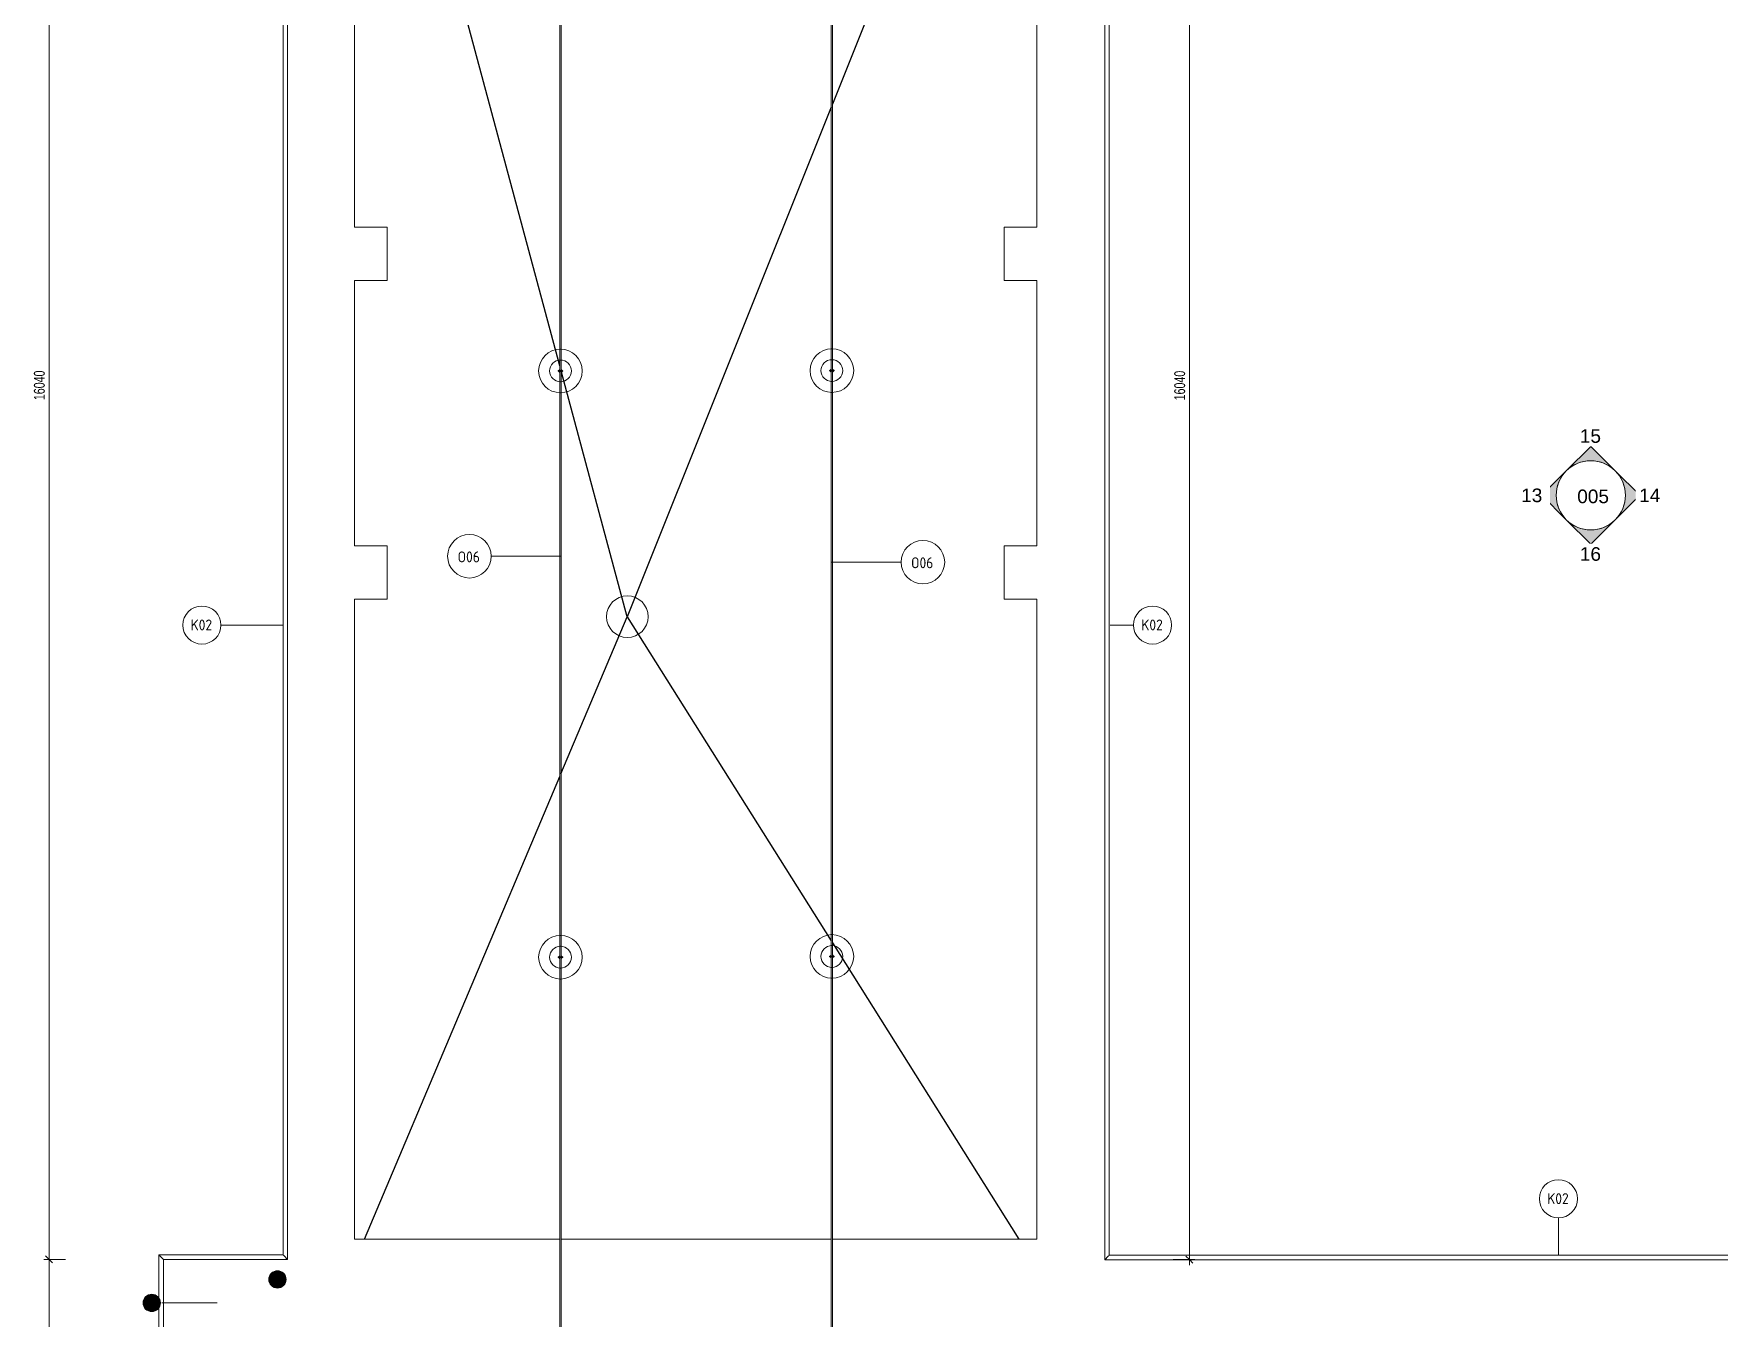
# Model space of a CAD drawing. Header units: millimetres. Extents: x -2854 to 232784, y -45352 to 20466.
# Drawn here: x -2854 to 12609, y -16473 to -4683 of the extents above; entities that cross this region are included whole.
import ezdxf

# ---------------------------------------------------------------- set-up
doc = ezdxf.new("R2010")
doc.units = ezdxf.units.MM
for name, color, linetype, lineweight in [('A-ANNO-DIMS', 211, 'Continuous', 9), ('A-ANNO-DIMS-50', 211, 'Continuous', 9), ('A-FLOR-HRAL', 11, 'Continuous', 13), ('A-FLOR-HRAL-IDEN', 2, 'Continuous', 9), ('A-ROOF', 132, 'Continuous', 13), ('A-ROOF-IDEN', 132, 'Continuous', 9), ('A-ROOF-OTLN', 132, 'Continuous', 13), ('E-POWR-CNDT', 130, 'Continuous', 13), ('E-POWR-DROP', 130, 'Continuous', 13), ('G-ANNO-SYMB', 111, 'Continuous', 9), ('P-SANR-FIXT', 6, 'Continuous', 13)]:
    doc.layers.add(name, color=color, linetype=linetype, lineweight=lineweight)
doc.styles.add('Arial', font='arial.ttf', dxfattribs={"height": 125})
doc.styles.add('Arial_1', font='arial.ttf', dxfattribs={"width": 0.7, "height": 100})
doc.styles.add('ISOCPEUR', font='isocpeur.ttf', dxfattribs={"width": 0.9, "height": 100})
doc.dimstyles.new('Vnitřní_-_průhledné', dxfattribs={"dimscale": 304.8, "dimtxt": 102.02594, "dimasz": 0.213255, "dimexe": 0.164042, "dimexo": 0.0625, "dimgap": 0.032808, "dimtad": 1, "dimdec": 0, "dimrnd": 5, "dimzin": 0, "dimdsep": 46, "dimtxsty": 'Arial_1', "dimblk1": 'OBLIQUE', "dimblk2": 'OBLIQUE', "dimsah": 1, "dimcen": 0.09, "dimdle": 0.164042, "dimazin": 0, "dimtfac": 1, "dimtdec": 4, "dimtix": 1, "dimtmove": 0, "dimatfit": 3, "dimfxl": 0.492126, "dimfxlon": 1, "dimtvp": 1, "dimtolj": 1, "dimtzin": 0, "dimarcsym": 2})

# ---------------------------------------------------------------- blocks, each defined once
blk = doc.blocks.new('Zábradlí - Záchytný systém kotva-V40-2NP_NÁVRH A')
at = {"layer": 'A-FLOR-HRAL', "flags": 128}
for points in [[(-17, -4), (-17, -4), (-17, -4), (-17, -4), (-18, -4), (-18, -4), (-18, -4), (-18, -4), (-18, -4), (-18, -4), (-19, -4), (-19, -4), (-19, -4), (-19, -3), (-19, -3), (-19, -3), (-19, -3), (-19, -3), (-20, -3), (-20, -3), (-20, -3), (-20, -3), (-20, -3), (-20, -2), (-20, -2), (-20, -2), (-20, -2), (-21, -2), (-21, -2), (-21, -2), (-21, -1), (-21, -1), (-21, -1), (-21, -1), (-21, -1), (-21, -1), (-21, -1), (-21, 0), (-21, 0), (-21, 0), (-21, 0), (-21, 0), (-21, 0), (-21, 1), (-21, 1), (-21, 1), (-21, 1), (-21, 1), (-21, 1), (-21, 2), (-21, 2), (-21, 2), (-20, 2), (-20, 2), (-20, 2), (-20, 2), (-20, 2), (-20, 3), (-20, 3), (-20, 3), (-20, 3), (-20, 3), (-19, 3), (-19, 3), (-19, 3), (-19, 3), (-19, 4), (-19, 4), (-19, 4), (-18, 4), (-18, 4), (-18, 4), (-18, 4), (-18, 4), (-18, 4), (-18, 4), (-17, 4), (-17, 4), (-17, 4), (-17, 4)], [(-17, 4), (-17, 4), (-17, 4), (-17, 4), (-17, 4), (-17, 4), (-16, 4), (-16, 4), (-16, 4), (-16, 4), (-16, 4), (-15, 4), (-15, 4), (-15, 4), (-14, 4), (-14, 4)], [(11, 4), (10, 4), (10, 4), (9, 4), (8, 4), (8, 4), (7, 4), (7, 4), (6, 4), (5, 4), (5, 4), (4, 4), (3, 4), (3, 4), (2, 4), (1, 4), (1, 4), (0, 4), (-1, 4), (-1, 4), (-2, 4), (-3, 4), (-3, 4), (-4, 4), (-5, 4), (-5, 4), (-6, 4), (-6, 4), (-7, 4), (-8, 4), (-8, 4), (-9, 4), (-9, 4), (-10, 4), (-11, 4), (-11, 4), (-12, 4), (-12, 4), (-13, 4), (-13, 4), (-13, 4), (-14, 4), (-14, 4), (-15, 4), (-15, 4), (-15, 4), (-15, 4), (-16, 4), (-16, 4), (-16, 4), (-16, 4), (-17, 4), (-17, 4), (-17, 4), (-17, 4), (-17, 4), (-17, 4), (-17, 4)], [(17, 4), (17, 4), (17, 4), (17, 4), (17, 4), (17, 4), (16, 4), (16, 4), (16, 4), (16, 4), (16, 4), (15, 4), (15, 4), (15, 4), (14, 4), (14, 4), (13, 4), (13, 4), (13, 4), (12, 4), (12, 4), (11, 4), (11, 4)], [(14, 4), (14, 4), (14, 4), (15, 4), (15, 4), (15, 4), (16, 4), (16, 4), (16, 4), (16, 4), (16, 4), (17, 4), (17, 4), (17, 4), (17, 4), (17, 4), (17, 4)], [(17, 4), (17, 4), (17, 4), (17, 4), (17, 4), (18, 4), (18, 4), (18, 4), (18, 4), (18, 4), (18, 4), (19, 4), (19, 4), (19, 3), (19, 3), (19, 3), (19, 3), (19, 3), (19, 3), (20, 3), (20, 3), (20, 3), (20, 3), (20, 2), (20, 2), (20, 2), (20, 2), (20, 2), (20, 2), (21, 2), (21, 1), (21, 1), (21, 1), (21, 1), (21, 1), (21, 1), (21, 1), (21, 0), (21, 0), (21, 0), (21, 0), (21, 0), (21, 0), (21, -1), (21, -1), (21, -1), (21, -1), (21, -1), (21, -1), (21, -2), (20, -2), (20, -2), (20, -2), (20, -2), (20, -2), (20, -2), (20, -2), (20, -3), (20, -3), (20, -3), (20, -3), (19, -3), (19, -3), (19, -3), (19, -3), (19, -3), (19, -4), (19, -4), (18, -4), (18, -4), (18, -4), (18, -4), (18, -4), (18, -4), (18, -4), (17, -4), (17, -4), (17, -4), (17, -4), (17, -4)], [(-14, -4), (-14, -4), (-15, -4), (-15, -4), (-15, -4), (-15, -4), (-16, -4), (-16, -4), (-16, -4), (-16, -4), (-17, -4), (-17, -4), (-17, -4), (-17, -4), (-17, -4), (-17, -4), (-17, -4)], [(-17, -4), (-17, -4), (-17, -4), (-17, -4), (-17, -4), (-17, -4), (-16, -4), (-16, -4), (-16, -4), (-16, -4), (-16, -4), (-15, -4), (-15, -4), (-15, -4), (-14, -4), (-14, -4), (-14, -4), (-13, -4), (-13, -4), (-12, -4), (-12, -4), (-11, -4), (-11, -4), (-10, -4), (-10, -4), (-9, -4), (-9, -4), (-8, -4), (-7, -4), (-7, -4), (-6, -4), (-6, -4), (-5, -4), (-4, -4), (-4, -4), (-3, -4), (-2, -4), (-2, -4), (-1, -4), (0, -4), (0, -4), (1, -4), (2, -4), (2, -4), (3, -4), (4, -4), (4, -4), (5, -4), (6, -4), (6, -4), (7, -4), (8, -4), (8, -4), (9, -4), (9, -4), (10, -4), (10, -4), (11, -4), (11, -4), (12, -4), (12, -4), (13, -4), (13, -4), (14, -4), (14, -4), (14, -4), (15, -4), (15, -4), (15, -4), (16, -4), (16, -4), (16, -4), (16, -4), (16, -4), (17, -4), (17, -4), (17, -4), (17, -4), (17, -4), (17, -4)], [(17, -4), (17, -4), (17, -4), (17, -4), (17, -4), (17, -4), (16, -4), (16, -4), (16, -4), (16, -4), (16, -4), (15, -4), (15, -4), (15, -4), (14, -4), (14, -4)]]:
    blk.add_lwpolyline(points, dxfattribs=at)
at = {"layer": 'A-FLOR-HRAL'}
for radius in [200, 100]:
    blk.add_circle((0, 0), radius, dxfattribs=at)
for radius, start, end in [(15, 109.6343, 164.4845), (12, 114.8172, 160.3314), (10, 120, 156.1783), (15, 15.5155, 70.3657), (12, 19.6686, 65.1828), (10, 23.8217, 60), (15, 195.4607, 250.3657), (12, 199.6001, 245.1828), (10, 203.7395, 240), (15, 289.6343, 344.5393), (10, 300, 336.2605), (12, 294.8172, 340.3999)]:
    blk.add_arc((0, 0), radius, start, end, dxfattribs=at)
blk = doc.blocks.new('Zábradlí - Záchytný systém kotva-V34-2NP_NÁVRH A')
at = {"layer": 'A-FLOR-HRAL', "flags": 128}
for points in [[(-17, -4), (-17, -4), (-17, -4), (-17, -4), (-18, -4), (-18, -4), (-18, -4), (-18, -4), (-18, -4), (-18, -4), (-19, -4), (-19, -4), (-19, -4), (-19, -3), (-19, -3), (-19, -3), (-19, -3), (-19, -3), (-20, -3), (-20, -3), (-20, -3), (-20, -3), (-20, -3), (-20, -2), (-20, -2), (-20, -2), (-20, -2), (-21, -2), (-21, -2), (-21, -2), (-21, -1), (-21, -1), (-21, -1), (-21, -1), (-21, -1), (-21, -1), (-21, -1), (-21, 0), (-21, 0), (-21, 0), (-21, 0), (-21, 0), (-21, 0), (-21, 1), (-21, 1), (-21, 1), (-21, 1), (-21, 1), (-21, 1), (-21, 2), (-21, 2), (-21, 2), (-20, 2), (-20, 2), (-20, 2), (-20, 2), (-20, 2), (-20, 3), (-20, 3), (-20, 3), (-20, 3), (-20, 3), (-19, 3), (-19, 3), (-19, 3), (-19, 3), (-19, 4), (-19, 4), (-19, 4), (-18, 4), (-18, 4), (-18, 4), (-18, 4), (-18, 4), (-18, 4), (-18, 4), (-17, 4), (-17, 4), (-17, 4), (-17, 4)], [(-17, 4), (-17, 4), (-17, 4), (-17, 4), (-17, 4), (-17, 4), (-16, 4), (-16, 4), (-16, 4), (-16, 4), (-16, 4), (-15, 4), (-15, 4), (-15, 4), (-14, 4), (-14, 4)], [(17, 4), (17, 4), (17, 4), (17, 4), (17, 4), (17, 4), (16, 4), (16, 4), (16, 4), (16, 4), (16, 4), (15, 4), (15, 4), (15, 4), (14, 4), (14, 4), (13, 4), (13, 4), (13, 4), (12, 4), (12, 4), (11, 4), (11, 4), (10, 4), (10, 4), (9, 4), (8, 4), (8, 4), (7, 4), (7, 4), (6, 4), (5, 4), (5, 4), (4, 4), (3, 4), (3, 4), (2, 4), (1, 4), (1, 4), (0, 4), (-1, 4), (-1, 4), (-2, 4), (-3, 4), (-3, 4), (-4, 4), (-5, 4), (-5, 4), (-6, 4), (-6, 4), (-7, 4), (-8, 4), (-8, 4), (-9, 4), (-9, 4), (-10, 4), (-11, 4), (-11, 4), (-12, 4), (-12, 4), (-13, 4), (-13, 4), (-13, 4), (-14, 4), (-14, 4), (-15, 4), (-15, 4), (-15, 4), (-15, 4), (-16, 4), (-16, 4), (-16, 4), (-16, 4), (-17, 4), (-17, 4), (-17, 4), (-17, 4), (-17, 4), (-17, 4), (-17, 4)], [(14, 4), (14, 4), (14, 4), (15, 4), (15, 4), (15, 4), (16, 4), (16, 4), (16, 4), (16, 4), (16, 4), (17, 4), (17, 4), (17, 4), (17, 4), (17, 4), (17, 4)], [(17, 4), (17, 4), (17, 4), (17, 4), (17, 4), (18, 4), (18, 4), (18, 4), (18, 4), (18, 4), (18, 4), (19, 4), (19, 4), (19, 3), (19, 3), (19, 3), (19, 3), (19, 3), (19, 3), (20, 3), (20, 3), (20, 3), (20, 3), (20, 2), (20, 2), (20, 2), (20, 2), (20, 2), (20, 2), (21, 2), (21, 1), (21, 1), (21, 1), (21, 1), (21, 1), (21, 1), (21, 1), (21, 0), (21, 0), (21, 0), (21, 0), (21, 0), (21, 0), (21, -1), (21, -1), (21, -1), (21, -1), (21, -1), (21, -1), (21, -2), (20, -2), (20, -2), (20, -2), (20, -2), (20, -2), (20, -2), (20, -2), (20, -3), (20, -3), (20, -3), (20, -3), (19, -3), (19, -3), (19, -3), (19, -3), (19, -3), (19, -4), (19, -4), (18, -4), (18, -4), (18, -4), (18, -4), (18, -4), (18, -4), (18, -4), (17, -4), (17, -4), (17, -4), (17, -4), (17, -4)], [(-14, -4), (-14, -4), (-15, -4), (-15, -4), (-15, -4), (-15, -4), (-16, -4), (-16, -4), (-16, -4), (-16, -4), (-17, -4), (-17, -4), (-17, -4), (-17, -4), (-17, -4), (-17, -4), (-17, -4)], [(-17, -4), (-17, -4), (-17, -4), (-17, -4), (-17, -4), (-17, -4), (-16, -4), (-16, -4), (-16, -4), (-16, -4), (-16, -4), (-15, -4), (-15, -4), (-15, -4), (-14, -4), (-14, -4), (-14, -4), (-13, -4), (-13, -4), (-12, -4), (-12, -4), (-11, -4), (-11, -4), (-10, -4), (-10, -4), (-9, -4), (-9, -4), (-8, -4), (-7, -4), (-7, -4), (-6, -4), (-6, -4), (-5, -4), (-4, -4), (-4, -4), (-3, -4), (-2, -4), (-2, -4), (-1, -4), (0, -4), (0, -4), (1, -4), (2, -4), (2, -4), (3, -4), (4, -4), (4, -4), (5, -4), (6, -4), (6, -4), (7, -4), (8, -4), (8, -4), (9, -4), (9, -4), (10, -4), (10, -4), (11, -4), (11, -4), (12, -4), (12, -4), (13, -4), (13, -4), (14, -4), (14, -4), (14, -4), (15, -4), (15, -4), (15, -4), (16, -4), (16, -4), (16, -4), (16, -4), (16, -4), (17, -4), (17, -4), (17, -4), (17, -4), (17, -4), (17, -4)], [(17, -4), (17, -4), (17, -4), (17, -4), (17, -4), (17, -4), (16, -4), (16, -4), (16, -4), (16, -4), (16, -4), (15, -4), (15, -4), (15, -4), (14, -4), (14, -4)]]:
    blk.add_lwpolyline(points, dxfattribs=at)
at = {"layer": 'A-FLOR-HRAL'}
for radius in [200, 100]:
    blk.add_circle((0, 0), radius, dxfattribs=at)
for radius, start, end in [(15, 109.6343, 164.4845), (12, 114.8172, 160.3314), (10, 120, 156.1783), (15, 15.5155, 70.3657), (12, 19.6686, 65.1828), (10, 23.8217, 60), (15, 195.4607, 250.3657), (12, 199.6001, 245.1828), (10, 203.7395, 240), (15, 289.6343, 344.5393), (10, 300, 336.2605), (12, 294.8172, 340.3999)]:
    blk.add_arc((0, 0), radius, start, end, dxfattribs=at)
blk = doc.blocks.new('Zábradlí - Záchytný systém kotva-V41-2NP_NÁVRH A')
at = {"layer": 'A-FLOR-HRAL', "flags": 128}
for points in [[(-17, -4), (-17, -4), (-17, -4), (-17, -4), (-18, -4), (-18, -4), (-18, -4), (-18, -4), (-18, -4), (-18, -4), (-19, -4), (-19, -4), (-19, -4), (-19, -3), (-19, -3), (-19, -3), (-19, -3), (-19, -3), (-20, -3), (-20, -3), (-20, -3), (-20, -3), (-20, -3), (-20, -2), (-20, -2), (-20, -2), (-20, -2), (-21, -2), (-21, -2), (-21, -2), (-21, -1), (-21, -1), (-21, -1), (-21, -1), (-21, -1), (-21, -1), (-21, -1), (-21, 0), (-21, 0), (-21, 0), (-21, 0), (-21, 0), (-21, 0), (-21, 1), (-21, 1), (-21, 1), (-21, 1), (-21, 1), (-21, 1), (-21, 2), (-21, 2), (-21, 2), (-20, 2), (-20, 2), (-20, 2), (-20, 2), (-20, 2), (-20, 3), (-20, 3), (-20, 3), (-20, 3), (-20, 3), (-19, 3), (-19, 3), (-19, 3), (-19, 3), (-19, 4), (-19, 4), (-19, 4), (-18, 4), (-18, 4), (-18, 4), (-18, 4), (-18, 4), (-18, 4), (-18, 4), (-17, 4), (-17, 4), (-17, 4), (-17, 4)], [(-17, 4), (-17, 4), (-17, 4), (-17, 4), (-17, 4), (-17, 4), (-16, 4), (-16, 4), (-16, 4), (-16, 4), (-16, 4), (-15, 4), (-15, 4), (-15, 4), (-14, 4), (-14, 4)], [(17, 4), (17, 4), (17, 4), (17, 4), (17, 4), (17, 4), (16, 4), (16, 4), (16, 4), (16, 4), (16, 4), (15, 4), (15, 4), (15, 4), (14, 4), (14, 4), (13, 4), (13, 4), (13, 4), (12, 4), (12, 4), (11, 4), (11, 4), (10, 4), (10, 4), (9, 4), (8, 4), (8, 4), (7, 4), (7, 4), (6, 4), (5, 4), (5, 4), (4, 4), (3, 4), (3, 4), (2, 4), (1, 4), (1, 4), (0, 4), (-1, 4), (-1, 4), (-2, 4), (-3, 4), (-3, 4), (-4, 4), (-5, 4), (-5, 4), (-6, 4), (-6, 4), (-7, 4), (-8, 4), (-8, 4), (-9, 4), (-9, 4), (-10, 4), (-11, 4), (-11, 4), (-12, 4), (-12, 4), (-13, 4), (-13, 4), (-13, 4), (-14, 4), (-14, 4), (-15, 4), (-15, 4), (-15, 4), (-15, 4), (-16, 4), (-16, 4), (-16, 4), (-16, 4), (-17, 4), (-17, 4), (-17, 4), (-17, 4), (-17, 4), (-17, 4), (-17, 4)], [(14, 4), (14, 4), (14, 4), (15, 4), (15, 4), (15, 4), (16, 4), (16, 4), (16, 4), (16, 4), (16, 4), (17, 4), (17, 4), (17, 4), (17, 4), (17, 4), (17, 4)], [(17, 4), (17, 4), (17, 4), (17, 4), (17, 4), (18, 4), (18, 4), (18, 4), (18, 4), (18, 4), (18, 4), (19, 4), (19, 4), (19, 3), (19, 3), (19, 3), (19, 3), (19, 3), (19, 3), (20, 3), (20, 3), (20, 3), (20, 3), (20, 2), (20, 2), (20, 2), (20, 2), (20, 2), (20, 2), (21, 2), (21, 1), (21, 1), (21, 1), (21, 1), (21, 1), (21, 1), (21, 1), (21, 0), (21, 0), (21, 0), (21, 0), (21, 0), (21, 0), (21, -1), (21, -1), (21, -1), (21, -1), (21, -1), (21, -1), (21, -2), (20, -2), (20, -2), (20, -2), (20, -2), (20, -2), (20, -2), (20, -2), (20, -3), (20, -3), (20, -3), (20, -3), (19, -3), (19, -3), (19, -3), (19, -3), (19, -3), (19, -4), (19, -4), (18, -4), (18, -4), (18, -4), (18, -4), (18, -4), (18, -4), (18, -4), (17, -4), (17, -4), (17, -4), (17, -4), (17, -4)], [(-14, -4), (-14, -4), (-15, -4), (-15, -4), (-15, -4), (-15, -4), (-16, -4), (-16, -4), (-16, -4), (-16, -4), (-17, -4), (-17, -4), (-17, -4), (-17, -4), (-17, -4), (-17, -4), (-17, -4)], [(-17, -4), (-17, -4), (-17, -4), (-17, -4), (-17, -4), (-17, -4), (-16, -4), (-16, -4), (-16, -4), (-16, -4), (-16, -4), (-15, -4), (-15, -4), (-15, -4), (-14, -4), (-14, -4), (-14, -4), (-13, -4), (-13, -4), (-12, -4), (-12, -4), (-11, -4), (-11, -4), (-10, -4), (-10, -4), (-9, -4), (-9, -4), (-8, -4), (-7, -4), (-7, -4), (-6, -4), (-6, -4), (-5, -4), (-4, -4), (-4, -4), (-3, -4), (-2, -4), (-2, -4), (-1, -4), (0, -4), (0, -4), (1, -4), (2, -4), (2, -4), (3, -4), (4, -4), (4, -4), (5, -4), (6, -4), (6, -4), (7, -4), (8, -4), (8, -4), (9, -4), (9, -4), (10, -4), (10, -4), (11, -4), (11, -4), (12, -4), (12, -4), (13, -4), (13, -4), (14, -4), (14, -4), (14, -4), (15, -4), (15, -4), (15, -4), (16, -4), (16, -4), (16, -4), (16, -4), (16, -4), (17, -4), (17, -4), (17, -4), (17, -4), (17, -4), (17, -4)], [(17, -4), (17, -4), (17, -4), (17, -4), (17, -4), (17, -4), (16, -4), (16, -4), (16, -4), (16, -4), (16, -4), (15, -4), (15, -4), (15, -4), (14, -4), (14, -4)]]:
    blk.add_lwpolyline(points, dxfattribs=at)
at = {"layer": 'A-FLOR-HRAL'}
for radius in [200, 100]:
    blk.add_circle((0, 0), radius, dxfattribs=at)
for radius, start, end in [(15, 109.6343, 164.4845), (12, 114.8172, 160.3314), (10, 120, 156.1783), (15, 15.5155, 70.3657), (12, 19.6686, 65.1828), (10, 23.8217, 60), (15, 195, 250.3657), (12, 201.98, 245.1828), (10, 206.5954, 240), (15, 289.6343, 344.5393), (10, 300, 333.4046), (12, 294.8172, 340.796)]:
    blk.add_arc((0, 0), radius, start, end, dxfattribs=at)
blk = doc.blocks.new('Zábradlí - Zábradlí-1236403-2NP_NÁVRH A')
at = {"rotation": 180}
for p in [(4468, -7775), (4468, -13152)]:
    blk.add_blockref('Zábradlí - Záchytný systém kotva-V40-2NP_NÁVRH A', p, dxfattribs=at)
for name, p in [('Zábradlí - Záchytný systém kotva-V34-2NP_NÁVRH A', (1978, -7778)), ('Zábradlí - Záchytný systém kotva-V41-2NP_NÁVRH A', (1978, -13159))]:
    blk.add_blockref(name, p)
blk = doc.blocks.new('Typ horního madla - Horní madlo_Vnitřní_-1236408-2NP_NÁVRH A')
at = {"layer": 'A-FLOR-HRAL'}
for p, q in [((1973, -2392), (1973, -7774)), ((1983, -7774), (1983, -2402)), ((4463, -2402), (4463, -7771)), ((4473, -7771), (4473, -2401)), ((1973, -7782), (1973, -13155)), ((1983, -13155), (1983, -7782)), ((4463, -7779), (4463, -13148)), ((4473, -13148), (4473, -7779)), ((1973, -13163), (1973, -18523)), ((1983, -18523), (1983, -13163)), ((4463, -13156), (4463, -18513)), ((4473, -18513), (4473, -13156))]:
    blk.add_line(p, q, dxfattribs=at)
blk = doc.blocks.new('Typ horního madla - Horní madlo_Vnitřní_-V42-2NP_NÁVRH A')
at = {"layer": 'A-FLOR-HRAL'}
for p, q in [((1973, -2392), (1973, -7774)), ((1983, -2402), (1983, -7774)), ((4463, -7771), (4463, -2402)), ((4473, -7771), (4473, -2401)), ((1973, -7782), (1973, -13155)), ((1983, -7782), (1983, -13155)), ((4463, -13148), (4463, -7779)), ((4473, -13148), (4473, -7779)), ((1973, -13163), (1973, -18523)), ((1983, -13163), (1983, -18523)), ((4463, -18513), (4463, -13156)), ((4473, -18513), (4473, -13156))]:
    blk.add_line(p, q, dxfattribs=at)
blk = doc.blocks.new('Drain_Roof_15_Inch_Diameter-Zurn-Z1715 - Load Family Type Catalog-1877394-2NP_NÁVRH A')
at = {"layer": 'P-SANR-FIXT'}
blk.add_circle((0, 0), 191, dxfattribs=at)
blk = doc.blocks.new('Pohled - Vyplněná šipka-93341-2NP_NÁVRH A')
at = {"layer": 'G-ANNO-SYMB'}
blk.add_circle((0, 0), 6.35, dxfattribs=at)
blk = doc.blocks.new('Pohled - Vyplněná šipka-94945-2NP_NÁVRH A')
at = {"layer": 'G-ANNO-SYMB'}
h = blk.add_hatch(color=256, dxfattribs=at)
edge = h.paths.add_edge_path()
edge.add_line((0, 8.98), (4.49, 4.49))
edge.add_arc((0, 0), 6.35, 45, 135)
edge.add_line((-4.49, 4.49), (0, 8.98))
for p, q in [((0, 8.98), (-4.49, 4.49)), ((0, 8.98), (-4.49, 4.49)), ((4.49, 4.49), (0, 8.98)), ((4.49, 4.49), (0, 8.98))]:
    blk.add_line(p, q, dxfattribs=at)
blk.add_arc((0, 0), 6.35, 45, 135, dxfattribs=at)
blk = doc.blocks.new('Popis parapetu1 - Záchytný systém-1408882-2NP_NÁVRH A')
at = {"layer": 'A-FLOR-HRAL-IDEN'}
blk.add_circle((0, 0), 4, dxfattribs=at)
blk = doc.blocks.new('Popiska zakončení střešního pláště - Popiska okna_Bublina-1463073-2NP_NÁVRH A')
at = {"layer": 'A-ROOF-IDEN'}
blk.add_circle((0, 0), 3.5, dxfattribs=at)
blk = doc.blocks.new('DIMBLOCK121-2NP_NÁVRH A')
at = {"layer": 'A-ANNO-DIMS-50'}
for p, q in [((-2713, 156), (-2713, -15932)), ((-2713, 106), (-2763, 106)), ((-2713, 106), (-2563, 106)), ((-2713, -15932), (-2763, -15932)), ((-2713, -15932), (-2563, -15932))]:
    blk.add_line(p, q, dxfattribs=at)
at = {"layer": 'A-ANNO-DIMS-50', "lineweight": 18}
for p, q in [((-2713, 106), (-2746, 139)), ((-2713, 106), (-2681, 74)), ((-2713, -15932), (-2746, -15899)), ((-2713, -15932), (-2681, -15964))]:
    blk.add_line(p, q, dxfattribs=at)
at = {"layer": 'A-ANNO-DIMS-50', "color": 0, "insert": (-2853, -8046), "char_height": 100, "width": 320.2, "attachment_point": 1, "rotation": 90, "line_spacing_factor": 0.941778, "style": 'Arial_1'}
blk.add_mtext('16040', dxfattribs=at)
blk = doc.blocks.new('_Oblique')
at = {"color": 0, "linetype": 'ByBlock', "lineweight": -2}
blk.add_line((-0.5, -0.5), (0.5, 0.5), dxfattribs=at)
blk = doc.blocks.new('DIMBLOCK122-2NP_NÁVRH A')
at = {"layer": 'A-ANNO-DIMS-50', "lineweight": 18}
for p, q in [((-2713, -15932), (-2746, -15899)), ((-2713, -15932), (-2681, -15964)), ((-2713, -28142), (-2746, -28109)), ((-2713, -28142), (-2681, -28174))]:
    blk.add_line(p, q, dxfattribs=at)
at = {"layer": 'A-ANNO-DIMS-50'}
for p, q in [((-2713, -15932), (-2763, -15932)), ((-2713, -15932), (-2713, -28142)), ((-2713, -15932), (-2563, -15932)), ((-2713, -28142), (-2763, -28142)), ((-2713, -28142), (-2563, -28142))]:
    blk.add_line(p, q, dxfattribs=at)
at = {"layer": 'A-ANNO-DIMS-50', "color": 0, "insert": (-2853, -22170), "char_height": 100, "width": 320.2, "attachment_point": 1, "rotation": 90, "line_spacing_factor": 0.941778, "style": 'Arial_1'}
blk.add_mtext('12210', dxfattribs=at)
blk = doc.blocks.new('DIMBLOCK125-2NP_NÁVRH A')
at = {"layer": 'A-ANNO-DIMS-50'}
for p, q in [((7748, -15985), (7748, 156)), ((7748, 106), (7598, 106)), ((7748, 106), (7798, 106)), ((7748, -15935), (7598, -15935)), ((7748, -15935), (7798, -15935))]:
    blk.add_line(p, q, dxfattribs=at)
at = {"layer": 'A-ANNO-DIMS-50', "lineweight": 18}
for p, q in [((7748, 106), (7716, 139)), ((7748, 106), (7781, 74)), ((7748, -15935), (7716, -15903)), ((7748, -15935), (7781, -15968))]:
    blk.add_line(p, q, dxfattribs=at)
at = {"layer": 'A-ANNO-DIMS-50', "color": 0, "insert": (7609, -8048), "char_height": 100, "width": 320.2, "attachment_point": 1, "rotation": 90, "line_spacing_factor": 0.941778, "style": 'Arial_1'}
blk.add_mtext('16040', dxfattribs=at)

msp = doc.modelspace()

# ---------------------------------------------------------------- hatches: boundary and pattern name
at = {"layer": 'E-POWR-DROP'}
for color, points in [(256, [(-618, -16196), (-597.5, -16193.3), (-578.3, -16185.4), (-561.8, -16172.7), (-549.2, -16156.3), (-541.3, -16137.1), (-538.5, -16116.5), (-541.3, -16096), (-549.2, -16076.8), (-561.8, -16060.3), (-578.3, -16047.7), (-597.5, -16039.7), (-618, -16037), (-638.6, -16039.7), (-657.8, -16047.7), (-674.3, -16060.3), (-686.9, -16076.8), (-694.8, -16096), (-697.5, -16116.5), (-694.8, -16137.1), (-686.9, -16156.3), (-674.3, -16172.7), (-657.8, -16185.4), (-638.6, -16193.3)]), (11, [(-1771.1, -16411.5), (-1750.5, -16408.8), (-1731.4, -16400.8), (-1714.9, -16388.2), (-1702.3, -16371.7), (-1694.3, -16352.6), (-1691.6, -16332), (-1694.3, -16311.4), (-1702.3, -16292.2), (-1714.9, -16275.8), (-1731.4, -16263.1), (-1750.5, -16255.2), (-1771.1, -16252.5), (-1791.7, -16255.2), (-1810.9, -16263.1), (-1827.3, -16275.8), (-1840, -16292.2), (-1847.9, -16311.4), (-1850.6, -16332), (-1847.9, -16352.6), (-1840, -16371.7), (-1827.3, -16388.2), (-1810.9, -16400.8), (-1791.7, -16408.8)])]:
    msp.add_hatch(color=color, dxfattribs=at).paths.add_polyline_path(points)

# ---------------------------------------------------------------- linework, layer by layer
at = {"layer": 'A-FLOR-HRAL-IDEN'}
for p, q in [((1977.8, -9478.7), (1342.8, -9478.7)), ((4467.8, -9533.2), (5102.8, -9533.2))]:
    msp.add_line(p, q, dxfattribs=at)
at = {"layer": 'A-ROOF', "color": 11}
for p, q in [((-525.2, 106.2), (-525.2, -15932)), ((6970.8, -15935.3), (6970.8, 106.2)), ((87.8, -6458.2), (87.8, -526.8)), ((6347.8, -526.8), (6347.8, -6458.2)), ((387.8, -6458.2), (87.8, -6458.2)), ((387.8, -6948.2), (387.8, -6458.2)), ((6347.8, -6458.2), (6047.8, -6458.2)), ((6047.8, -6458.2), (6047.8, -6948.2)), ((87.8, -9383.2), (87.8, -6948.2)), ((87.8, -6948.2), (387.8, -6948.2)), ((6047.8, -6948.2), (6347.8, -6948.2)), ((6347.8, -6948.2), (6347.8, -9383.2)), ((387.8, -9383.2), (87.8, -9383.2)), ((387.8, -9873.2), (387.8, -9383.2)), ((6347.8, -9383.2), (6047.8, -9383.2)), ((6047.8, -9383.2), (6047.8, -9873.2)), ((87.8, -15748.3), (87.8, -9873.2)), ((87.8, -9873.2), (387.8, -9873.2)), ((6047.8, -9873.2), (6347.8, -9873.2)), ((6347.8, -9873.2), (6347.8, -15748.3)), ((1972.8, -15748.3), (87.8, -15748.3)), ((4462.8, -15748.3), (1982.8, -15748.3)), ((6347.8, -15748.3), (4472.8, -15748.3)), ((-525.2, -15932), (-1663.4, -15932)), ((-1663.4, -15932), (-1663.4, -28141.8))]:
    msp.add_line(p, q, dxfattribs=at)
at = {"layer": 'A-ROOF', "color": 71, "lineweight": 25}
for p, q in [((1972.8, -7730.2), (87.8, -711.1)), ((6347.8, -644.2), (4472.8, -5330.9)), ((4462.8, -5355.9), (2591.4, -10033.6)), ((2591.4, -10033.6), (1988.5, -7788.5)), ((1982.8, -11475.6), (2591.4, -10033.6)), ((2591.4, -10033.6), (4462.8, -13010)), ((179.5, -15748.3), (1972.8, -11499.3)), ((4472.8, -13026), (6184.5, -15748.3))]:
    msp.add_line(p, q, dxfattribs=at)
at = {"layer": 'A-ROOF-IDEN'}
for p, q in [((-573.3, -10110.7), (-1136.8, -10110.7)), ((7021.2, -10110.7), (7234.8, -10110.7)), ((11133.7, -15891.2), (11133.7, -15551.1))]:
    msp.add_line(p, q, dxfattribs=at)
at = {"layer": 'A-ROOF-OTLN', "color": 11}
for p, q in [((-567.2, 148.2), (-567.2, -15890)), ((7012.8, -15893.3), (7012.8, 148.2)), ((-1705.4, -15890), (-1705.4, -16288.2)), ((-567.2, -15890), (-1705.4, -15890)), ((-1663.4, -15932), (-1696.4, -15899)), ((-525.2, -15932), (-558.2, -15899)), ((6970.8, -15935.3), (7003.8, -15902.3)), ((16121.5, -15893.3), (7012.8, -15893.3)), ((6970.8, -15935.3), (16344.5, -15935.3)), ((-1705.4, -16375.8), (-1705.4, -25688.2))]:
    msp.add_line(p, q, dxfattribs=at)
for points in [[(-1696.4, -15899), (-1696.9, -15898.6), (-1697.6, -15897.8), (-1698.5, -15896.9), (-1699, -15896.4), (-1699.4, -15896), (-1699.8, -15895.6), (-1700.2, -15895.2), (-1700.6, -15894.8), (-1700.9, -15894.5), (-1701.3, -15894.1), (-1701.7, -15893.7), (-1702, -15893.4), (-1702.4, -15893), (-1702.7, -15892.7), (-1703.2, -15892.2), (-1703.5, -15891.9), (-1703.9, -15891.5), (-1704.2, -15891.2), (-1704.6, -15890.8), (-1704.9, -15890.5), (-1705.3, -15890.1), (-1705.4, -15890), (-1705.4, -15890)], [(-558.2, -15899), (-558.6, -15898.5), (-559.4, -15897.8), (-560.3, -15896.9), (-560.8, -15896.4), (-561.2, -15896), (-561.6, -15895.6), (-562, -15895.2), (-562.3, -15894.8), (-562.7, -15894.5), (-563.1, -15894.1), (-563.5, -15893.7), (-563.8, -15893.4), (-564.2, -15893), (-564.5, -15892.7), (-564.9, -15892.2), (-565.3, -15891.9), (-565.7, -15891.5), (-566, -15891.2), (-566.4, -15890.8), (-566.7, -15890.5), (-567.1, -15890.1), (-567.2, -15890), (-567.2, -15890)], [(7003.8, -15902.3), (7004.3, -15901.8), (7005, -15901.1), (7005.9, -15900.2), (7006.4, -15899.7), (7006.8, -15899.3), (7007.2, -15898.9), (7007.6, -15898.5), (7008, -15898.1), (7008.3, -15897.7), (7008.7, -15897.4), (7009.1, -15897), (7009.4, -15896.6), (7009.8, -15896.3), (7010.1, -15896), (7010.6, -15895.5), (7010.9, -15895.1), (7011.3, -15894.8), (7011.6, -15894.4), (7012, -15894.1), (7012.3, -15893.7), (7012.7, -15893.4), (7012.8, -15893.3), (7012.8, -15893.3)]]:
    msp.add_open_spline(points, degree=3, knots=[-1, -1, -1, -1, -0.875, -0.8125, -0.78125, -0.75, -0.71875, -0.6875, -0.65625, -0.625, -0.59375, -0.5625, -0.53125, -0.5, -0.46875, -0.4375, -0.375, -0.34375, -0.3125, -0.25, -0.1875, -0.125, 0, 0, 0, 0], dxfattribs=at)
at = {"layer": 'E-POWR-CNDT', "color": 11}
msp.add_line((-1678.9, -16332), (-1171.1, -16332), dxfattribs=at)
at = {"layer": 'E-POWR-DROP'}
for start, end in [(360, 180), (180, 360)]:
    msp.add_arc((-618, -16116.5), 79.5, start, end, dxfattribs=at)
at = {"layer": 'E-POWR-DROP', "color": 11}
for start, end in [(0, 180), (180, 0)]:
    msp.add_arc((-1771.1, -16332), 79.5, start, end, dxfattribs=at)

# ---------------------------------------------------------------- block references
at = {"layer": 'A-FLOR-HRAL'}
for name in ['Zábradlí - Zábradlí-1236403-2NP_NÁVRH A', 'Typ horního madla - Horní madlo_Vnitřní_-1236408-2NP_NÁVRH A', 'Typ horního madla - Horní madlo_Vnitřní_-V42-2NP_NÁVRH A']:
    msp.add_blockref(name, (0, 0), dxfattribs=at)
at = {"layer": 'A-FLOR-HRAL-IDEN', "xscale": 49.99999999999998, "yscale": 49.99999999999998, "zscale": 49.99999999999998}
for p in [(1142.8, -9478.7), (5302.8, -9533.2)]:
    msp.add_blockref('Popis parapetu1 - Záchytný systém-1408882-2NP_NÁVRH A', p, dxfattribs=at)
at = {"layer": 'A-ROOF-IDEN', "xscale": 49.99999999999998, "yscale": 49.99999999999998, "zscale": 49.99999999999998}
for p in [(-1311.8, -10110.7), (7409.8, -10110.7), (11133.7, -15376.1)]:
    msp.add_blockref('Popiska zakončení střešního pláště - Popiska okna_Bublina-1463073-2NP_NÁVRH A', p, dxfattribs=at)
at = {"layer": 'G-ANNO-SYMB', "xscale": 49.99999999999998, "yscale": 49.99999999999998, "zscale": 49.99999999999998}
for name in ['Pohled - Vyplněná šipka-94945-2NP_NÁVRH A', 'Pohled - Vyplněná šipka-93341-2NP_NÁVRH A']:
    msp.add_blockref(name, (11430.3, -8919.6), dxfattribs=at)
at = {"layer": 'G-ANNO-SYMB', "extrusion": (0, 0, -1), "xscale": 49.99999999999998, "yscale": 49.99999999999998, "zscale": 49.99999999999998, "rotation": 180}
msp.add_blockref('Pohled - Vyplněná šipka-94945-2NP_NÁVRH A', (-11430.3, -8919.6), dxfattribs=at)
at = {"layer": 'P-SANR-FIXT'}
msp.add_blockref('Drain_Roof_15_Inch_Diameter-Zurn-Z1715 - Load Family Type Catalog-1877394-2NP_NÁVRH A', (2591.4, -10033.6), dxfattribs=at)

# ---------------------------------------------------------------- texts
at = {"layer": 'A-ROOF-IDEN', "char_height": 100, "width": 248.924, "attachment_point": 1, "style": 'ISOCPEUR'}
for insert in [(-1415.2, -10059.2), (7306.4, -10059.2), (11030.3, -15324.6)]:
    msp.add_mtext('K02', dxfattribs=dict(at, insert=insert))

# ---------------------------------------------------------------- dimensions: what is measured, and where the dimension line sits
at = {"layer": 'A-ANNO-DIMS'}
for base, p1, p2, override, picture, middle in [((-2713.1, -15932), (-2563.1, 106.2), (-2563.1, -15932), {"dimpost": '<>', "dimfxl": 16038.20744}, 'DIMBLOCK121-2NP_NÁVRH A', (-2774.1, -7912.9)), ((7748.3376, 106.2159), (7598.3376, -15935.2755), (7598.3376, 106.2159), {"dimpost": '<>', "dimfxl": 16041.491401}, 'DIMBLOCK125-2NP_NÁVRH A', (7687.2803, -7914.5298)), ((-2713.1, -28141.8), (-2563.1, -15932), (-2563.1, -28141.8), {"dimpost": '<>', "dimfxl": 12209.816935}, 'DIMBLOCK122-2NP_NÁVRH A', (-2774.1, -22036.9))]:
    dim = msp.add_linear_dim(base=base, p1=p1, p2=p2, angle=90, dimstyle='Vnitřní_-_průhledné', override=override, dxfattribs=at)
    dim.commit()
    dim.dimension.update_dxf_attribs({"geometry": picture, "text_midpoint": middle})

# ---------------------------------------------------------------- next in the draw order: texts
at = {"layer": 'A-FLOR-HRAL-IDEN', "char_height": 100, "width": 248.924, "attachment_point": 1, "style": 'ISOCPEUR', "bg_fill": 3, "box_fill_scale": 1.25, "bg_fill_color": 256, "bg_fill_true_color": 13158600, "bg_fill_transparency": 0}
for insert in [(1034.7, -9434.5), (5194.7, -9489)]:
    msp.add_mtext('O06', dxfattribs=dict(at, insert=insert))
at = {"layer": 'G-ANNO-SYMB', "char_height": 125, "attachment_point": 1, "style": 'Arial', "bg_fill": 3, "box_fill_scale": 1.25, "bg_fill_color": 256, "bg_fill_true_color": 13158600, "bg_fill_transparency": 0}
for s, insert, width in [('15', (11329.7, -8312.7), 232.489), ('108', (11305.9, -8866.7), 348.734), ('16', (11329.7, -9395.5), 232.489)]:
    msp.add_mtext(s, dxfattribs=dict(at, insert=insert, width=width))

# ---------------------------------------------------------------- next in the draw order: block references
at = {"layer": 'G-ANNO-SYMB', "xscale": 49.99999999999998, "yscale": 49.99999999999998, "zscale": 49.99999999999998}
msp.add_blockref('Pohled - Vyplněná šipka-94945-2NP_NÁVRH A', (11430.3, -8919.6), dxfattribs=at)
at = {"layer": 'G-ANNO-SYMB', "xscale": 49.99999999999998, "yscale": 49.99999999999998, "zscale": 49.99999999999998, "rotation": 90}
msp.add_blockref('Pohled - Vyplněná šipka-94945-2NP_NÁVRH A', (11430.3, -8919.6), dxfattribs=at)
at = {"layer": 'G-ANNO-SYMB', "extrusion": (0, 0, -1), "xscale": 49.99999999999998, "yscale": 49.99999999999998, "zscale": 49.99999999999998}
for rotation in [89.9999999999998, 180]:
    msp.add_blockref('Pohled - Vyplněná šipka-94945-2NP_NÁVRH A', (-11430.3, -8919.6), dxfattribs=dict(at, rotation=rotation))

# ---------------------------------------------------------------- next in the draw order: texts
at = {"layer": 'G-ANNO-SYMB', "char_height": 125, "width": 232.489, "attachment_point": 1, "style": 'Arial', "bg_fill": 3, "box_fill_scale": 1.25, "bg_fill_color": 256, "bg_fill_true_color": 13158600, "bg_fill_transparency": 0}
for s, insert in [('15', (11329.7, -8312.7)), ('13', (10791.4, -8857.2)), ('14', (11874.2, -8857.2)), ('16', (11329.7, -9395.5))]:
    msp.add_mtext(s, dxfattribs=dict(at, insert=insert))

# ---------------------------------------------------------------- next in the draw order: block references
at = {"layer": 'G-ANNO-SYMB', "xscale": 49.99999999999998, "yscale": 49.99999999999998, "zscale": 49.99999999999998}
for name in ['Pohled - Vyplněná šipka-94945-2NP_NÁVRH A', 'Pohled - Vyplněná šipka-93341-2NP_NÁVRH A']:
    msp.add_blockref(name, (11430.3, -8919.6), dxfattribs=at)
at = {"layer": 'G-ANNO-SYMB', "extrusion": (0, 0, -1), "xscale": 49.99999999999998, "yscale": 49.99999999999998, "zscale": 49.99999999999998, "rotation": 180}
msp.add_blockref('Pohled - Vyplněná šipka-94945-2NP_NÁVRH A', (-11430.3, -8919.6), dxfattribs=at)

# ---------------------------------------------------------------- next in the draw order: texts
at = {"layer": 'G-ANNO-SYMB', "char_height": 125, "attachment_point": 1, "style": 'Arial', "bg_fill": 3, "box_fill_scale": 1.25, "bg_fill_color": 256, "bg_fill_true_color": 13158600, "bg_fill_transparency": 0}
for s, insert, width in [('15', (11329.7, -8312.7), 232.489), ('116', (11305.9, -8866.7), 348.734), ('16', (11329.7, -9395.5), 232.489)]:
    msp.add_mtext(s, dxfattribs=dict(at, insert=insert, width=width))

# ---------------------------------------------------------------- next in the draw order: block references
at = {"layer": 'G-ANNO-SYMB', "xscale": 49.99999999999998, "yscale": 49.99999999999998, "zscale": 49.99999999999998, "rotation": 90}
msp.add_blockref('Pohled - Vyplněná šipka-94945-2NP_NÁVRH A', (11430.3, -8919.6), dxfattribs=at)

# ---------------------------------------------------------------- next in the draw order: texts
at = {"layer": 'G-ANNO-SYMB', "insert": (10791.4, -8857.2), "char_height": 125, "width": 232.489, "attachment_point": 1, "style": 'Arial', "bg_fill": 3, "box_fill_scale": 1.25, "bg_fill_color": 256, "bg_fill_true_color": 13158600, "bg_fill_transparency": 0}
msp.add_mtext('13', dxfattribs=at)

# ---------------------------------------------------------------- next in the draw order: block references
at = {"layer": 'G-ANNO-SYMB', "xscale": 49.99999999999998, "yscale": 49.99999999999998, "zscale": 49.99999999999998}
msp.add_blockref('Pohled - Vyplněná šipka-93341-2NP_NÁVRH A', (11430.3, -8919.6), dxfattribs=at)

# ---------------------------------------------------------------- next in the draw order: texts
at = {"layer": 'G-ANNO-SYMB', "insert": (11305.9, -8866.7), "char_height": 125, "width": 348.734, "attachment_point": 1, "style": 'Arial', "bg_fill": 3, "box_fill_scale": 1.25, "bg_fill_color": 256, "bg_fill_true_color": 13158600, "bg_fill_transparency": 0}
msp.add_mtext('116', dxfattribs=at)

# ---------------------------------------------------------------- next in the draw order: block references
at = {"layer": 'G-ANNO-SYMB', "xscale": 49.99999999999998, "yscale": 49.99999999999998, "zscale": 49.99999999999998}
msp.add_blockref('Pohled - Vyplněná šipka-93341-2NP_NÁVRH A', (11430.3, -8919.6), dxfattribs=at)
at = {"layer": 'G-ANNO-SYMB', "extrusion": (0, 0, -1), "xscale": 49.99999999999998, "yscale": 49.99999999999998, "zscale": 49.99999999999998, "rotation": 90.00000000000053}
msp.add_blockref('Pohled - Vyplněná šipka-94945-2NP_NÁVRH A', (-11430.3, -8919.6), dxfattribs=at)

# ---------------------------------------------------------------- next in the draw order: texts
at = {"layer": 'G-ANNO-SYMB', "char_height": 125, "attachment_point": 1, "style": 'Arial', "bg_fill": 3, "box_fill_scale": 1.25, "bg_fill_color": 256, "bg_fill_true_color": 13158600, "bg_fill_transparency": 0}
for s, insert, width in [('116', (11305.9, -8866.7), 348.734), ('14', (11874.2, -8857.2), 232.489)]:
    msp.add_mtext(s, dxfattribs=dict(at, insert=insert, width=width))

# ---------------------------------------------------------------- next in the draw order: block references
at = {"layer": 'G-ANNO-SYMB', "xscale": 49.99999999999998, "yscale": 49.99999999999998, "zscale": 49.99999999999998}
msp.add_blockref('Pohled - Vyplněná šipka-93341-2NP_NÁVRH A', (11430.3, -8919.6), dxfattribs=at)

# ---------------------------------------------------------------- next in the draw order: texts
at = {"layer": 'G-ANNO-SYMB', "insert": (11305.9, -8866.7), "char_height": 125, "width": 348.734, "attachment_point": 1, "style": 'Arial', "bg_fill": 3, "box_fill_scale": 1.25, "bg_fill_color": 256, "bg_fill_true_color": 13158600, "bg_fill_transparency": 0}
msp.add_mtext('116', dxfattribs=at)

# ---------------------------------------------------------------- next in the draw order: block references
at = {"layer": 'G-ANNO-SYMB', "xscale": 49.99999999999998, "yscale": 49.99999999999998, "zscale": 49.99999999999998}
msp.add_blockref('Pohled - Vyplněná šipka-93341-2NP_NÁVRH A', (11430.3, -8919.6), dxfattribs=at)

# ---------------------------------------------------------------- next in the draw order: texts
at = {"layer": 'G-ANNO-SYMB', "insert": (11305.9, -8866.7), "char_height": 125, "width": 348.734, "attachment_point": 1, "style": 'Arial', "bg_fill": 3, "box_fill_scale": 1.25, "bg_fill_color": 256, "bg_fill_true_color": 13158600, "bg_fill_transparency": 0}
msp.add_mtext('005', dxfattribs=at)

# ---------------------------------------------------------------- next in the draw order: block references
at = {"layer": 'G-ANNO-SYMB', "xscale": 49.99999999999998, "yscale": 49.99999999999998, "zscale": 49.99999999999998, "rotation": 90}
msp.add_blockref('Pohled - Vyplněná šipka-94945-2NP_NÁVRH A', (11430.3, -8919.6), dxfattribs=at)

# ---------------------------------------------------------------- next in the draw order: texts
at = {"layer": 'G-ANNO-SYMB', "insert": (10791.4, -8857.2), "char_height": 125, "width": 232.489, "attachment_point": 1, "style": 'Arial', "bg_fill": 3, "box_fill_scale": 1.25, "bg_fill_color": 256, "bg_fill_true_color": 13158600, "bg_fill_transparency": 0}
msp.add_mtext('13', dxfattribs=at)

# ---------------------------------------------------------------- next in the draw order: block references
at = {"layer": 'G-ANNO-SYMB', "xscale": 49.99999999999998, "yscale": 49.99999999999998, "zscale": 49.99999999999998}
msp.add_blockref('Pohled - Vyplněná šipka-93341-2NP_NÁVRH A', (11430.3, -8919.6), dxfattribs=at)

# ---------------------------------------------------------------- next in the draw order: texts
at = {"layer": 'G-ANNO-SYMB', "insert": (11305.9, -8866.7), "char_height": 125, "width": 348.734, "attachment_point": 1, "style": 'Arial', "bg_fill": 3, "box_fill_scale": 1.25, "bg_fill_color": 256, "bg_fill_true_color": 13158600, "bg_fill_transparency": 0}
msp.add_mtext('005', dxfattribs=at)

# ---------------------------------------------------------------- next in the draw order: block references
at = {"layer": 'G-ANNO-SYMB', "xscale": 49.99999999999998, "yscale": 49.99999999999998, "zscale": 49.99999999999998}
msp.add_blockref('Pohled - Vyplněná šipka-93341-2NP_NÁVRH A', (11430.3, -8919.6), dxfattribs=at)
at = {"layer": 'G-ANNO-SYMB', "extrusion": (0, 0, -1), "xscale": 49.99999999999998, "yscale": 49.99999999999998, "zscale": 49.99999999999998, "rotation": 90.00000000000053}
msp.add_blockref('Pohled - Vyplněná šipka-94945-2NP_NÁVRH A', (-11430.3, -8919.6), dxfattribs=at)

# ---------------------------------------------------------------- next in the draw order: texts
at = {"layer": 'G-ANNO-SYMB', "char_height": 125, "attachment_point": 1, "style": 'Arial', "bg_fill": 3, "box_fill_scale": 1.25, "bg_fill_color": 256, "bg_fill_true_color": 13158600, "bg_fill_transparency": 0}
for s, insert, width in [('005', (11305.9, -8866.7), 348.734), ('14', (11874.2, -8857.2), 232.489)]:
    msp.add_mtext(s, dxfattribs=dict(at, insert=insert, width=width))

# ---------------------------------------------------------------- next in the draw order: block references
at = {"layer": 'G-ANNO-SYMB', "xscale": 49.99999999999998, "yscale": 49.99999999999998, "zscale": 49.99999999999998}
msp.add_blockref('Pohled - Vyplněná šipka-93341-2NP_NÁVRH A', (11430.3, -8919.6), dxfattribs=at)

# ---------------------------------------------------------------- next in the draw order: texts
at = {"layer": 'G-ANNO-SYMB', "insert": (11305.9, -8866.7), "char_height": 125, "width": 348.734, "attachment_point": 1, "style": 'Arial', "bg_fill": 3, "box_fill_scale": 1.25, "bg_fill_color": 256, "bg_fill_true_color": 13158600, "bg_fill_transparency": 0}
msp.add_mtext('005', dxfattribs=at)

doc.saveas('drawing.dxf')
